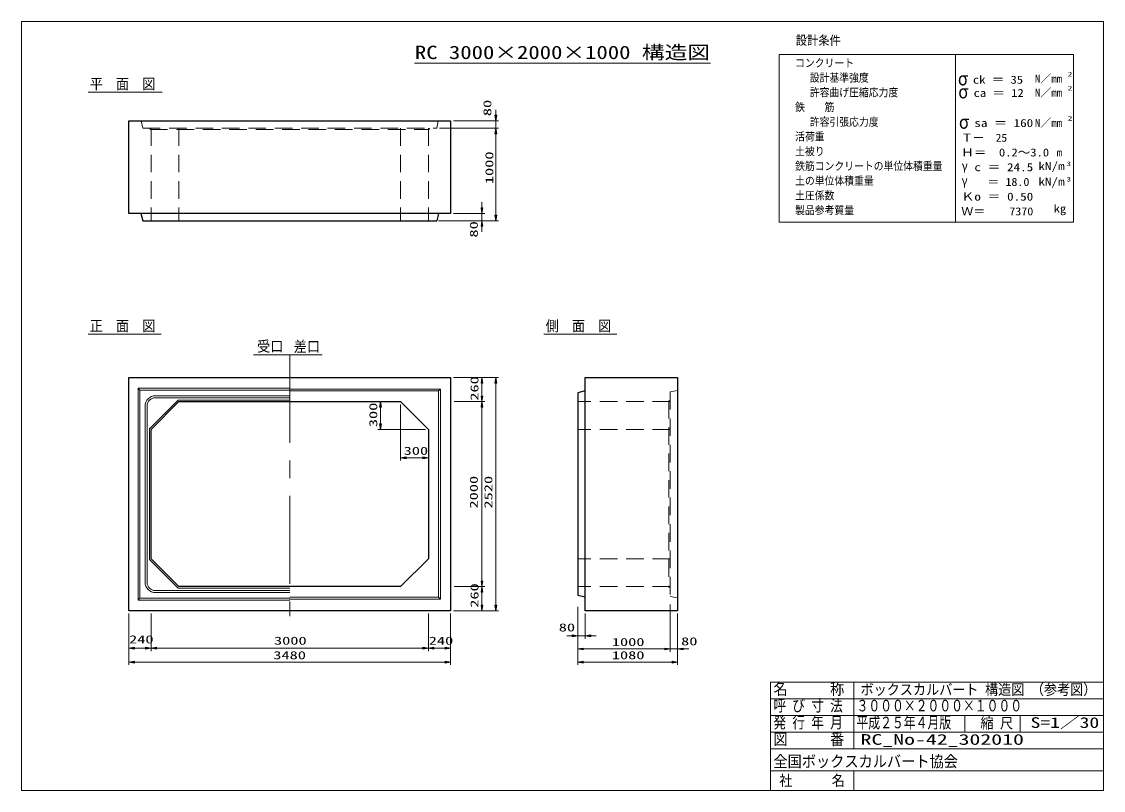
# Model space of a CAD drawing. Units: millimetres on the paper. Extents: x 15 to 405, y 10 to 287.
import ezdxf
from ezdxf.enums import TextEntityAlignment as Align

# ---------------------------------------------------------------- set-up
doc = ezdxf.new("R2010")
doc.units = ezdxf.units.MM
for name, pattern in [('USER1', [9.525, 6.35, -3.175]), ('USER2', [50.8, 31.75, -6.35, 6.35, -6.35]), ('USER3', [1083.763332, 361.244444, -0.01, 361.244444, -0.01, 361.244444, -0.01])]:
    doc.linetypes.add(name, pattern=pattern)
doc.layers.add('0001_02', color=2, linetype='Continuous')
for name, color, linetype, lineweight in [('0_5', 6, 'Continuous', 13), ('BOX', 40, 'Continuous', 13), ('SUNPO', 1, 'Continuous', 13), ('TEXT', 2, 'Continuous', 13)]:
    doc.layers.add(name, color=color, linetype=linetype, lineweight=lineweight)
doc.styles.add('ＭＳ ゴシック', font='')
doc.styles.get('ＭＳ ゴシック').set_extended_font_data('MS Gothic')

msp = doc.modelspace()

# ---------------------------------------------------------------- hatches: boundary and pattern name
at = {"layer": 'SUNPO'}
for points in [[(185.893, 253.246), (186.56, 253.246), (186.226, 251.246)], [(185.893, 246.579), (186.56, 246.579), (186.226, 248.579)], [(185.893, 246.579), (186.56, 246.579), (186.226, 248.579)], [(180.893, 219.912), (181.56, 219.912), (181.226, 217.912)], [(180.893, 213.246), (181.56, 213.246), (181.226, 215.246)], [(185.893, 217.246), (186.56, 217.246), (186.226, 215.246)], [(180.893, 156.746), (181.56, 156.746), (181.226, 158.746)], [(185.893, 156.746), (186.56, 156.746), (186.226, 158.746)], [(144.325, 148.079), (144.992, 148.079), (144.658, 150.079)], [(180.893, 152.079), (181.56, 152.079), (181.226, 150.079)], [(180.893, 148.079), (181.56, 148.079), (181.226, 150.079)], [(144.325, 142.079), (144.992, 142.079), (144.658, 140.079)], [(153.893, 130.18), (153.893, 129.513), (151.893, 129.847)], [(159.893, 130.18), (159.893, 129.513), (161.893, 129.847)], [(180.893, 85.412), (181.56, 85.412), (181.226, 83.412)], [(180.893, 81.412), (181.56, 81.412), (181.226, 83.412)], [(180.893, 76.746), (181.56, 76.746), (181.226, 74.746)], [(185.893, 76.746), (186.56, 76.746), (186.226, 74.746)], [(213.76, 65.992), (213.76, 65.325), (215.76, 65.658)], [(220.426, 65.992), (220.426, 65.325), (218.426, 65.658)], [(55.893, 61.548), (55.893, 60.881), (53.893, 61.215)], [(59.893, 61.548), (59.893, 60.881), (61.893, 61.215)], [(63.893, 61.548), (63.893, 60.881), (61.893, 61.215)], [(159.893, 61.548), (159.893, 60.881), (161.893, 61.215)], [(163.893, 61.548), (163.893, 60.881), (161.893, 61.215)], [(167.893, 61.548), (167.893, 60.881), (169.893, 61.215)], [(217.76, 61.294), (217.76, 60.627), (215.76, 60.961)], [(247.093, 61.294), (247.093, 60.627), (249.093, 60.961)], [(247.093, 61.294), (247.093, 60.627), (249.093, 60.961)], [(253.76, 61.294), (253.76, 60.627), (251.76, 60.961)], [(55.893, 56.548), (55.893, 55.881), (53.893, 56.215)], [(167.893, 56.548), (167.893, 55.881), (169.893, 56.215)], [(217.76, 56.548), (217.76, 55.881), (215.76, 56.215)], [(249.76, 56.548), (249.76, 55.881), (251.76, 56.215)]]:
    msp.add_hatch(color=256, dxfattribs=at).paths.add_polyline_path(points)

# ---------------------------------------------------------------- linework, layer by layer
at = {"layer": '0_5', "linetype": 'USER3'}
for p, q in [((15.25, 287), (405.25, 287)), ((15.25, 10), (15.25, 287)), ((405.25, 287), (405.25, 10)), ((405.25, 10), (15.25, 10))]:
    msp.add_line(p, q, dxfattribs=at)
at = {"layer": '0_5'}
for p, q in [((285.25, 49), (405.25, 49)), ((285.25, 49), (285.25, 10)), ((315.25, 49), (315.25, 25)), ((285.25, 43), (405.25, 43)), ((405.25, 43), (285.25, 43)), ((285.25, 37), (405.25, 37)), ((405.25, 37), (285.25, 37)), ((355.25, 37), (355.25, 31)), ((375.25, 37), (375.25, 31)), ((285.25, 31), (405.25, 31)), ((405.25, 31), (285.25, 31)), ((285.25, 25), (405.25, 25)), ((405.25, 25), (285.25, 25)), ((285.25, 17), (405.25, 17)), ((315.25, 17), (315.25, 10))]:
    msp.add_line(p, q, dxfattribs=at)
at = {"layer": 'BOX', "color": 6, "lineweight": 25}
for p, q in [((53.893, 217.912), (53.893, 251.246)), ((53.893, 251.246), (169.893, 251.246)), ((169.893, 251.246), (169.893, 217.912)), ((169.893, 217.912), (53.893, 217.912)), ((58.226, 217.912), (58.893, 215.246)), ((58.893, 215.246), (164.893, 215.246)), ((165.56, 217.912), (164.893, 215.246)), ((53.893, 74.746), (53.893, 158.746)), ((53.893, 158.746), (169.893, 158.746)), ((169.893, 158.746), (169.893, 74.746)), ((218.426, 74.73), (218.426, 158.746)), ((218.426, 158.746), (251.76, 158.746)), ((251.76, 158.746), (251.76, 74.73)), ((218.426, 153.912), (215.76, 153.246)), ((215.76, 153.246), (215.76, 80.246)), ((61.893, 140.079), (71.893, 150.079)), ((71.893, 150.079), (151.893, 150.079)), ((151.893, 150.079), (161.893, 140.079)), ((61.893, 93.412), (61.893, 140.079)), ((161.893, 140.079), (161.893, 93.412)), ((71.893, 83.412), (61.893, 93.412)), ((161.893, 93.412), (151.893, 83.412)), ((151.893, 83.412), (71.893, 83.412)), ((218.426, 79.579), (215.76, 80.246)), ((169.893, 74.746), (53.893, 74.746)), ((251.76, 74.73), (218.426, 74.73))]:
    msp.add_line(p, q, dxfattribs=at)
at = {"layer": 'BOX', "color": 2, "linetype": 'USER1'}
for p, q in [((58.393, 251.246), (58.893, 248.579)), ((165.393, 251.246), (164.893, 248.579)), ((58.893, 248.579), (164.893, 248.579)), ((61.371, 248.579), (61.547, 248.079)), ((61.547, 248.079), (162.127, 248.079)), ((61.893, 248.579), (61.893, 215.246)), ((71.893, 248.579), (71.893, 215.246)), ((151.893, 248.579), (151.893, 215.246)), ((161.893, 248.579), (161.893, 215.246)), ((162.127, 248.079), (162.342, 248.579)), ((251.76, 154.079), (249.093, 153.579)), ((249.093, 153.579), (249.093, 79.912)), ((249.093, 150.079), (215.76, 150.079)), ((249.093, 150.597), (248.593, 150.398)), ((248.593, 150.398), (248.593, 83.185)), ((249.093, 140.079), (215.76, 140.079)), ((249.093, 93.412), (215.76, 93.412)), ((249.093, 83.412), (215.76, 83.412)), ((248.593, 83.185), (249.093, 83.009)), ((251.76, 79.412), (249.093, 79.912))]:
    msp.add_line(p, q, dxfattribs=at)
at = {"layer": 'BOX', "color": 2}
msp.add_line((98.81, 166.948), (123.56, 166.948), dxfattribs=at)
at = {"layer": 'BOX', "color": 2, "linetype": 'USER2'}
msp.add_line((111.893, 166.948), (111.893, 72.772), dxfattribs=at)
at = {"layer": 'BOX'}
for p, q in [((57.226, 154.912), (57.893, 154.246)), ((57.226, 78.579), (57.226, 154.912)), ((57.226, 154.912), (111.893, 154.912)), ((111.893, 154.246), (57.893, 154.246)), ((57.893, 154.246), (57.893, 79.246)), ((63.526, 152.212), (111.893, 152.212)), ((111.893, 154.579), (166.226, 154.579)), ((165.56, 153.912), (111.893, 153.912)), ((165.56, 153.912), (166.226, 154.579)), ((165.56, 79.579), (165.56, 153.912)), ((166.226, 154.579), (166.226, 78.912)), ((59.76, 85.046), (59.76, 148.446)), ((60.493, 148.579), (60.493, 84.912)), ((71.686, 150.579), (61.393, 140.286)), ((111.893, 151.479), (63.393, 151.479)), ((111.893, 150.579), (71.686, 150.579)), ((61.393, 140.286), (61.393, 93.205)), ((61.393, 93.205), (71.686, 82.912)), ((63.393, 82.012), (111.893, 82.012)), ((71.686, 82.912), (111.893, 82.912)), ((57.893, 79.246), (57.226, 78.579)), ((111.893, 78.579), (57.226, 78.579)), ((57.893, 79.246), (111.893, 79.246)), ((111.893, 81.279), (63.526, 81.279)), ((111.893, 79.579), (165.56, 79.579)), ((166.226, 78.912), (111.893, 78.912)), ((165.56, 79.579), (166.226, 78.912))]:
    msp.add_line(p, q, dxfattribs=at)
for centre, radius, start, end in [((63.526, 148.446), 3.767, 90, 180), ((63.393, 148.579), 2.9, 90, 180), ((63.526, 85.046), 3.767, 180, 270), ((63.393, 84.912), 2.9, 180, 270)]:
    msp.add_arc(centre, radius, start, end, dxfattribs=at)
at = {"layer": 'SUNPO'}
for p, q in [((186.226, 253.246), (186.226, 255.246)), ((170.893, 251.246), (187.226, 251.246)), ((186.226, 248.579), (186.226, 251.246)), ((165.893, 248.579), (187.226, 248.579)), ((165.893, 248.579), (187.226, 248.579)), ((186.226, 246.579), (186.226, 217.246)), ((186.226, 246.579), (186.226, 244.579)), ((181.226, 219.912), (181.226, 221.912)), ((165.56, 215.246), (187.226, 215.246)), ((165.56, 215.246), (182.226, 215.246)), ((170.893, 217.912), (182.226, 217.912)), ((181.226, 217.912), (181.226, 215.246)), ((181.226, 213.246), (181.226, 211.246)), ((170.893, 158.746), (182.226, 158.746)), ((170.893, 158.746), (187.226, 158.746)), ((181.226, 156.746), (181.226, 152.079)), ((186.226, 156.746), (186.226, 76.746)), ((150.893, 150.079), (143.658, 150.079)), ((151.893, 149.079), (151.893, 128.847)), ((171.226, 150.079), (182.226, 150.079)), ((171.226, 150.079), (182.226, 150.079)), ((144.658, 142.079), (144.658, 148.079)), ((181.226, 148.079), (181.226, 85.412)), ((160.893, 140.079), (143.658, 140.079)), ((161.893, 139.079), (161.893, 128.847)), ((153.893, 129.847), (159.893, 129.847)), ((171.226, 83.412), (182.226, 83.412)), ((171.226, 83.412), (182.226, 83.412)), ((181.226, 81.412), (181.226, 76.746)), ((170.893, 74.746), (182.226, 74.746)), ((170.893, 74.746), (187.226, 74.746)), ((215.76, 76.079), (215.76, 59.961)), ((215.76, 76.079), (215.76, 55.215)), ((215.76, 76.079), (215.76, 64.658)), ((249.093, 76.912), (249.093, 59.961)), ((249.093, 76.912), (249.093, 59.961)), ((53.893, 73.746), (53.893, 55.215)), ((53.893, 73.746), (53.893, 60.215)), ((61.893, 73.746), (61.893, 60.215)), ((61.893, 72.079), (61.893, 60.215)), ((161.893, 73.746), (161.893, 60.215)), ((161.893, 72.912), (161.893, 60.215)), ((169.893, 73.746), (169.893, 55.215)), ((169.893, 73.746), (169.893, 60.215)), ((218.426, 73.73), (218.426, 64.658)), ((251.76, 73.73), (251.76, 59.961)), ((251.76, 73.73), (251.76, 55.215)), ((213.76, 65.658), (211.76, 65.658)), ((215.76, 65.658), (218.426, 65.658)), ((220.426, 65.658), (222.426, 65.658)), ((59.893, 61.215), (55.893, 61.215)), ((63.893, 61.215), (159.893, 61.215)), ((163.893, 61.215), (167.893, 61.215)), ((217.76, 60.961), (247.093, 60.961)), ((247.093, 60.961), (245.093, 60.961)), ((249.093, 60.961), (251.76, 60.961)), ((253.76, 60.961), (255.76, 60.961)), ((167.893, 56.215), (55.893, 56.215)), ((217.76, 56.215), (249.76, 56.215))]:
    msp.add_line(p, q, dxfattribs=at)
for points in [[(185.893, 253.246), (186.56, 253.246), (186.226, 251.246)], [(185.893, 246.579), (186.56, 246.579), (186.226, 248.579)], [(185.893, 246.579), (186.56, 246.579), (186.226, 248.579)], [(180.893, 219.912), (181.56, 219.912), (181.226, 217.912)], [(180.893, 213.246), (181.56, 213.246), (181.226, 215.246)], [(185.893, 217.246), (186.56, 217.246), (186.226, 215.246)], [(180.893, 156.746), (181.56, 156.746), (181.226, 158.746)], [(185.893, 156.746), (186.56, 156.746), (186.226, 158.746)], [(144.325, 148.079), (144.992, 148.079), (144.658, 150.079)], [(180.893, 152.079), (181.56, 152.079), (181.226, 150.079)], [(180.893, 148.079), (181.56, 148.079), (181.226, 150.079)], [(144.325, 142.079), (144.992, 142.079), (144.658, 140.079)], [(153.893, 130.18), (153.893, 129.513), (151.893, 129.847)], [(159.893, 130.18), (159.893, 129.513), (161.893, 129.847)], [(180.893, 85.412), (181.56, 85.412), (181.226, 83.412)], [(180.893, 81.412), (181.56, 81.412), (181.226, 83.412)], [(180.893, 76.746), (181.56, 76.746), (181.226, 74.746)], [(185.893, 76.746), (186.56, 76.746), (186.226, 74.746)], [(213.76, 65.992), (213.76, 65.325), (215.76, 65.658)], [(220.426, 65.992), (220.426, 65.325), (218.426, 65.658)], [(55.893, 61.548), (55.893, 60.881), (53.893, 61.215)], [(59.893, 61.548), (59.893, 60.881), (61.893, 61.215)], [(63.893, 61.548), (63.893, 60.881), (61.893, 61.215)], [(159.893, 61.548), (159.893, 60.881), (161.893, 61.215)], [(163.893, 61.548), (163.893, 60.881), (161.893, 61.215)], [(167.893, 61.548), (167.893, 60.881), (169.893, 61.215)], [(217.76, 61.294), (217.76, 60.627), (215.76, 60.961)], [(247.093, 61.294), (247.093, 60.627), (249.093, 60.961)], [(247.093, 61.294), (247.093, 60.627), (249.093, 60.961)], [(253.76, 61.294), (253.76, 60.627), (251.76, 60.961)], [(55.893, 56.548), (55.893, 55.881), (53.893, 56.215)], [(167.893, 56.548), (167.893, 55.881), (169.893, 56.215)], [(217.76, 56.548), (217.76, 55.881), (215.76, 56.215)], [(249.76, 56.548), (249.76, 55.881), (251.76, 56.215)]]:
    msp.add_lwpolyline(points, close=True, dxfattribs=at)
at = {"layer": 'TEXT', "color": 6}
for p, q in [((288.339, 275.182), (351.999, 275.182)), ((288.339, 214.699), (288.339, 275.182)), ((351.999, 214.699), (351.999, 275.182)), ((351.999, 275.182), (351.999, 214.699)), ((351.999, 275.182), (394.44, 275.182)), ((394.44, 275.182), (394.44, 214.699)), ((351.999, 214.699), (288.339, 214.699)), ((394.44, 214.699), (351.999, 214.699))]:
    msp.add_line(p, q, dxfattribs=at)
at = {"layer": 'TEXT', "color": 3}
for p, q in [((156.917, 272), (263.583, 272)), ((39.203, 261.579), (65.881, 261.579)), ((39.203, 174.412), (65.57, 174.412)), ((203.558, 174.412), (229.809, 174.412))]:
    msp.add_line(p, q, dxfattribs=at)

# ---------------------------------------------------------------- texts
at = {"layer": '0001_02', "style": 'ＭＳ ゴシック'}
for s, height, width, p in [('設計条件', 3.299, 0.9, (294.371, 277.641)), ('コンクリート', 2.886, 0.9, (294.108, 269.786)), ('設計基準強度', 2.886, 0.9, (299.413, 264.481)), ('2', 1.649, 1.5, (392.398, 266.764)), ('2', 1.649, 1.5, (392.398, 261.745)), ('鉄\u3000\u3000筋', 2.886, 0.9, (294.108, 253.87)), ('許容引張応力度', 2.886, 0.9, (299.413, 248.565)), ('2', 1.649, 1.5, (392.398, 250.848)), ('活荷重', 2.886, 0.9, (294.108, 243.26)), ('土被り', 2.886, 0.9, (294.108, 237.955)), ('鉄筋コンクリートの単位体積重量', 2.886, 0.9, (294.108, 232.65)), ('土の単位体積重量', 2.886, 0.9, (294.108, 227.345)), ('γ', 3.299, 0.9, (354.096, 227.13)), ('    ＝ 18.0', 2.886, 1.1, (354.819, 226.937)), ('土圧係数', 2.886, 0.9, (294.108, 222.04)), ('Ｋo ＝ 0.50', 2.886, 1.2, (354.026, 221.632)), ('製品参考質量', 2.886, 0.9, (294.108, 216.735)), ('Ｗ＝\u3000\u30007370', 2.886, 1.1, (354.026, 216.327)), ('   kg', 2.886, 1.15, (380.551, 217.327))]:
    msp.add_text(s, height=height, dxfattribs=dict(at, width=width)).set_placement(p, align=Align.BOTTOM_LEFT)
msp.add_text('    m', height=2.886, dxfattribs=at).set_placement((380.551, 237.547), align=Align.BOTTOM_LEFT)
at = {"layer": 'SUNPO', "color": 2, "style": 'ＭＳ ゴシック', "width": 1.5}
for s, p in [('80', (185.473, 252.953)), ('1000', (186.173, 228.447)), ('80', (180.57, 209.201)), ('260', (180.821, 150.407)), ('300', (144.329, 140.872)), ('2000', (180.583, 111.552)), ('2520', (185.83, 111.552)), ('260', (180.821, 75.793))]:
    msp.add_text(s, height=2.886, rotation=90, dxfattribs=at).set_placement(p, align=Align.BOTTOM_LEFT)
for s, p in [('300', (152.966, 130.039)), ('80', (208.896, 66.393)), ('240', (53.984, 62.1)), ('3000', (106.22, 61.623)), ('240', (162.029, 61.623)), ('1000', (228.029, 61.148)), ('80', (253.02, 61.387)), ('3480', (105.982, 56.379)), ('1080', (228.029, 56.38))]:
    msp.add_text(s, height=2.886, dxfattribs=at).set_placement(p, align=Align.BOTTOM_LEFT)
at = {"layer": 'TEXT', "style": 'ＭＳ ゴシック', "width": 1.25}
msp.add_text('RC 3000×2000×1000 構造図', height=4.811, dxfattribs=at).set_placement((210.25, 272.075), align=Align.BOTTOM_CENTER)
at = {"layer": 'TEXT', "style": 'ＭＳ ゴシック'}
for s, height, width, p in [('平\u3000面\u3000図', 3.848, 0.9, (39.828, 261.464)), ('σ', 4.948, 0.9, (352.777, 262.545)), ('  ck ＝ 35', 2.886, 1.15, (353.704, 263.767)), ('許容曲げ圧縮応力度', 2.886, 0.9, (299.413, 259.176)), ('σ', 4.948, 0.9, (352.93, 257.874)), ('  ca ＝ 12', 2.886, 1.15, (353.949, 258.997)), ('σ', 4.948, 0.9, (353.16, 246.926)), ('  sa ＝ 160', 2.886, 1.2, (354.026, 248.157)), ('Ｔー\u300025', 2.886, 1.05, (354.026, 242.852)), ('Ｈ＝\u30000.2～3.0', 2.886, 1.15, (354.026, 237.547)), ('γ', 3.299, 0.9, (354.161, 232.442)), ('  c ＝ 24.5', 2.886, 1.2, (354.026, 232.242)), ('kN/m', 2.886, 1.2, (381.833, 232.621)), ('3', 1.649, 1.5, (391.934, 234.449)), ('kN/m', 2.886, 1.2, (381.833, 227.072)), ('3', 1.649, 1.5, (391.934, 228.9)), ('正\u3000面\u3000図', 3.848, 0.9, (39.828, 174.297)), ('側\u3000面\u3000図', 3.848, 0.9, (204.183, 174.297)), ('受口', 3.848, 0.9, (100.186, 166.932)), ('差口', 3.848, 0.9, (113.361, 166.882)), ('名      称', 4.169, 0.9, (286.292, 43.212)), ('ボックスカルバート 構造図 （参考図）', 3.848, 0.9, (317.708, 43.26)), ('呼 び 寸 法', 4.169, 0.8, (286.292, 37.212)), ('３０００×２０００×１０００', 4.169, 0.75, (316.264, 37.212)), ('発 行 年 月', 4.169, 0.8, (286.292, 31.116)), ('平成２５年４月版', 4.169, 0.75, (316.239, 31.116)), ('縮 尺', 3.848, 0.9, (360.909, 31.177)), ('S=1／30', 3.848, 1.35, (379.002, 31.346)), ('図      番', 4.169, 0.9, (286.292, 25.116)), ('RC_No-42_302010', 3.848, 1.5, (317.708, 25.26)), ('全国ボックスカルバート協会', 4.169, 0.9, (286.292, 17.116)), ('社\u3000\u3000\u3000名', 3.848, 0.9, (288.406, 10.468))]:
    msp.add_text(s, height=height, dxfattribs=dict(at, width=width)).set_placement(p, align=Align.BOTTOM_LEFT)
for p in [(380.551, 264.138), (380.551, 259.119), (380.551, 248.223)]:
    msp.add_text('N／mm', height=2.886, dxfattribs=at).set_placement(p, align=Align.BOTTOM_LEFT)

doc.saveas('drawing.dxf')
